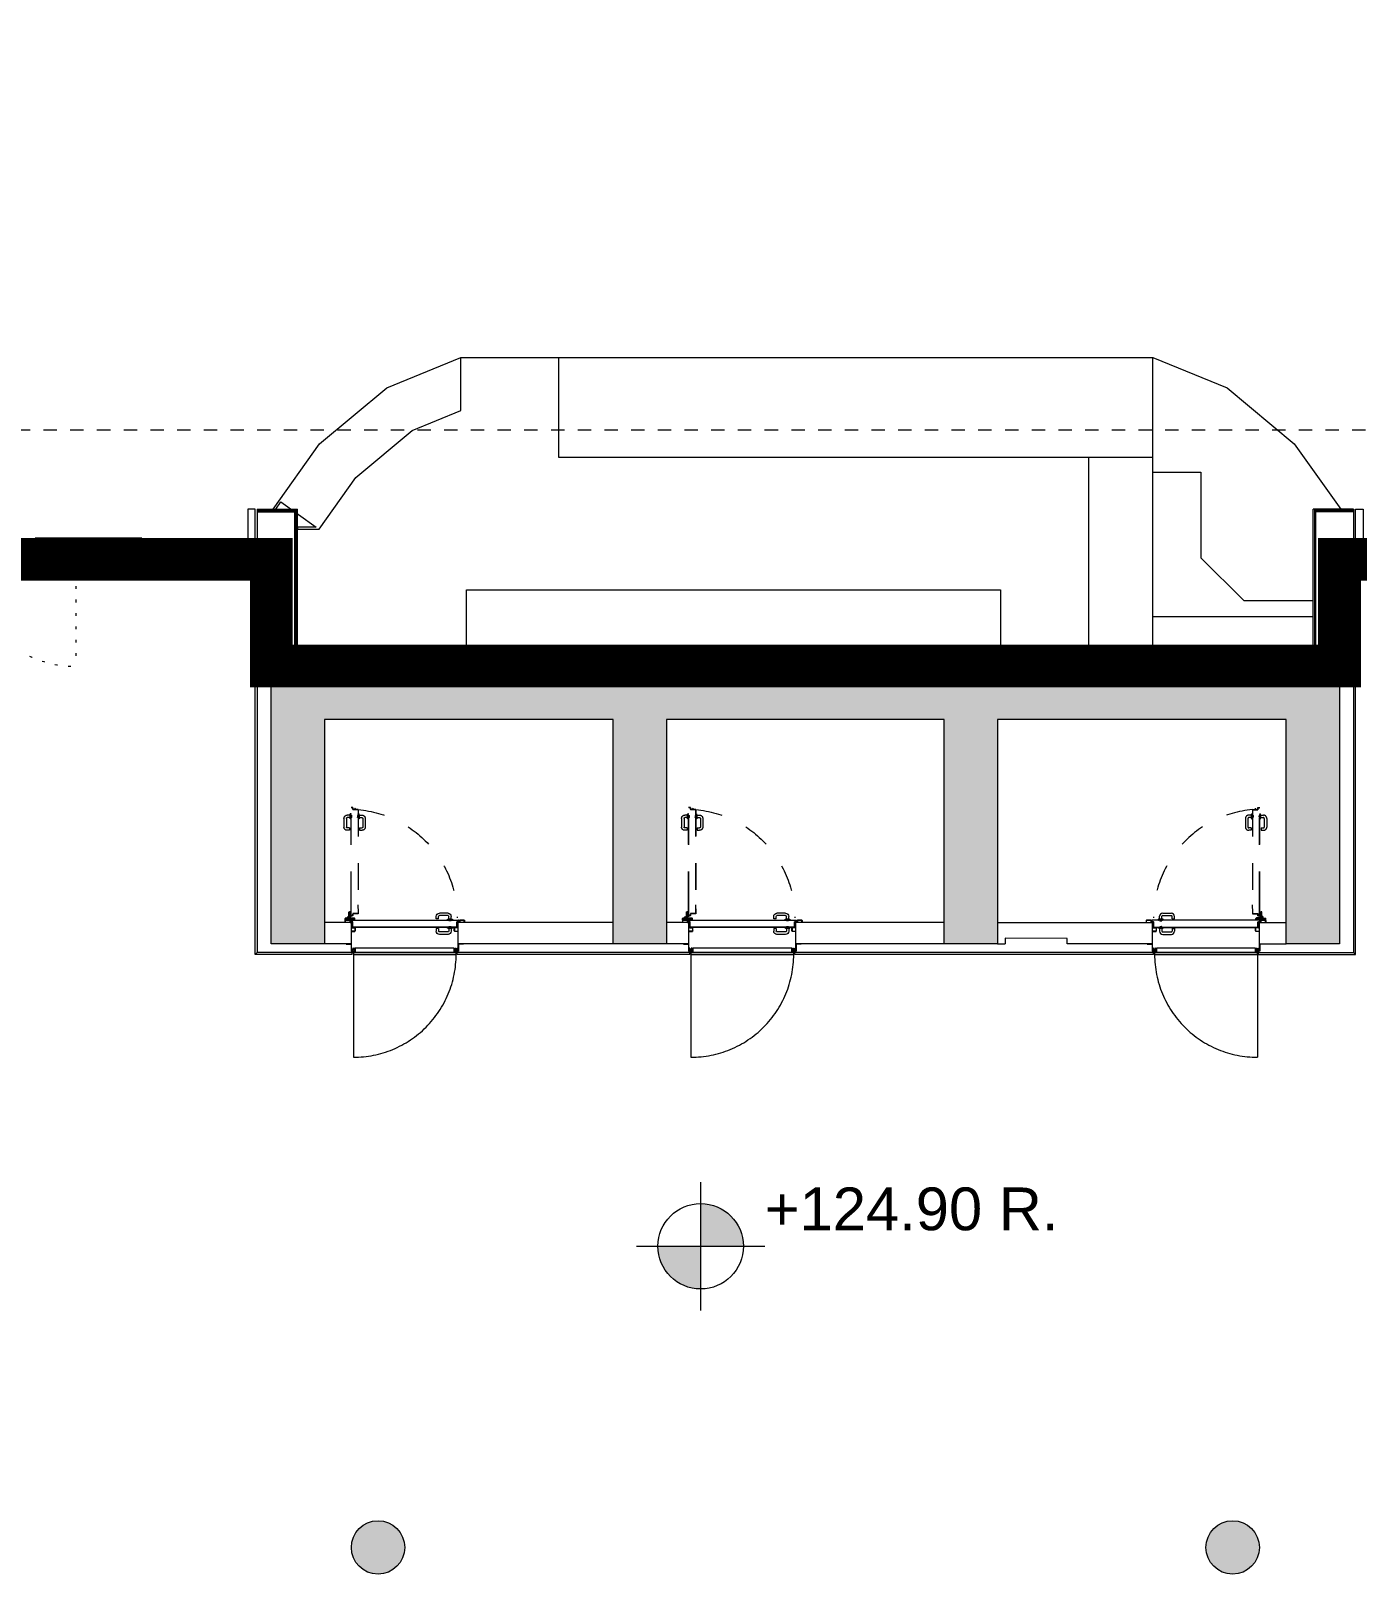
# Model space of a CAD drawing. Header units: centimetres. Extents: x 139057 to 200038, y 34824 to 80516.
# Drawn here: x 169862 to 171104, y 52303 to 53747 of the extents above; entities that cross this region are included whole.
import ezdxf

# ---------------------------------------------------------------- set-up
doc = ezdxf.new("R2010")
doc.units = ezdxf.units.CM
doc.header["$LTSCALE"] = 100
for name, pattern in [('HIDDEN', [0.5, 0.25, -0.25]), ('HIDDEN3', [0.25, 0.125, -0.125]), ('HIDDEN4', [0.125, 0.025, -0.1]), ('TRATTEGGIATA', [0.75, 0.5, -0.25]), ('TRATTO-PUNTO', [1, 0.5, -0.25, 0, -0.25])]:
    doc.linetypes.add(name, pattern=pattern)
doc.layers.get('0').update_dxf_attribs({"lineweight": 0})
for name, color, linetype, lineweight in [('410_STRUTTURE_001-AM_0', 7, 'Continuous', 0), ('430_TAVOLATI_001-AM_0', 3, 'Continuous', 0), ('437_RIVESTIMENTI_001-AM_0', 13, 'Continuous', 0), ('441_SERRAMENTI_001-AM_0', 1, 'Continuous', 0), ('446_TESTI_001-AM_0', 2, 'Continuous', 0), ('454_PROIEZIONI_001-AM_0', 61, 'Continuous', 0), ('461_LAYOUT_SCHEMATICO_001-AM_0', 11, 'Continuous', 0)]:
    doc.layers.add(name, color=color, linetype=linetype, lineweight=lineweight)
doc.layers.add('_s_09_Perimetro_proprietà', color=40, linetype='Continuous')
doc.styles.add('Arial', font='arial.ttf')

# ---------------------------------------------------------------- blocks, each defined once
blk = doc.blocks.new('COPRITESTA1C')
for p, q in [((0, 0), (0, -10)), ((0, 0), (21, 0)), ((21, 0), (21, -15)), ((-1, -10), (-1, -20)), ((-1, -10), (0, -10)), ((-1, -20), (16, -20))]:
    blk.add_line(p, q)
at = {"linetype": 'TRATTEGGIATA', "ltscale": 10}
for p, q in [((19.5, 0), (19.5, -15)), ((-1, -18.5), (16, -18.5))]:
    blk.add_line(p, q, dxfattribs=at)
blk.add_arc((16, -15), 3.5, 270, 0, dxfattribs=at)
blk.add_arc((16, -15), 5, 270, 0)
blk = doc.blocks.new('COPRITESTA2C')
for p, q in [((0, 0), (44, 0)), ((0, 0), (0, -10)), ((44, 0), (44, -15)), ((-1, -10), (-1, -20)), ((-1, -10), (0, -10)), ((-1, -20), (39, -20))]:
    blk.add_line(p, q)
at = {"linetype": 'TRATTEGGIATA', "ltscale": 10}
for p, q in [((42.5, 0), (42.5, -15)), ((-1, -18.5), (39, -18.5))]:
    blk.add_line(p, q, dxfattribs=at)
blk.add_arc((39, -15), 5, 270, 0)
blk.add_arc((39, -15), 3.5, 270, 0, dxfattribs=at)
blk = doc.blocks.new('M09.1af_100')
at = {"linetype": 'Continuous', "ltscale": 10}
for p, q in [((-12, 0), (6, 0)), ((5, 84), (33, 84)), ((5, 82), (5, 84)), ((33, 82), (5, 82)), ((5, 6), (5, 47)), ((7, 2), (5, 5)), ((6, 47), (6, 6)), ((7, 6), (8, 3)), ((8, 50), (33, 50)), ((33, 48), (8, 48)), ((59, 46), (12, 46)), ((12, 46), (12, -4)), ((59, 45), (13, 45)), ((13, 45), (13, -5)), ((35, 51), (35, 80)), ((36, 80), (36, 51)), ((988, 46), (48, 46)), ((987, 45), (49, 45)), ((964, 80), (964, 51)), ((965, 51), (965, 80)), ((995, 84), (967, 84)), ((967, 82), (995, 82)), ((967, 82), (995, 82)), ((992, 50), (967, 50)), ((967, 48), (992, 48)), ((987, 45), (987, -5)), ((988, 46), (988, -4)), ((993, 6), (992, 3)), ((993, 2), (995, 5)), ((994, 47), (994, 6)), ((1012, 0), (994, 0)), ((995, 82), (995, 84)), ((995, 6), (995, 47)), ((-59, -19), (-59, 0)), ((-57, 0), (-57, -19)), ((-56, -20), (-17, -20)), ((-17, -21), (-56, -21)), ((-15, -19), (-15, -3)), ((-14, -19), (-14, -3)), ((6, -2), (-12, -2)), ((-8, -3), (-8, -21)), ((-8, -21), (194, -21)), ((-7, -4), (-7, -21)), ((-7, -4), (8, -4)), ((-7, -21), (193, -21)), ((-5, -4), (-5, -20)), ((12, -4), (-5, -4)), ((-4, -20), (-5, -20)), ((-4, -5), (-4, -20)), ((13, -5), (-4, -5)), ((14, -62), (-2, -62)), ((14, -64), (-1, -64)), ((-1, -64), (-1, -64)), ((14, -64), (-1, -64)), ((8, -3), (8, -4)), ((159, -21), (1008, -21)), ((159, -21), (1007, -21)), ((1004, -5), (987, -5)), ((1005, -4), (988, -4)), ((992, -3), (1008, -3)), ((992, -4), (1007, -4)), ((994, -2), (1012, -2)), ((1004, -5), (1004, -20)), ((1005, -20), (1004, -20)), ((1005, -4), (1005, -20)), ((1007, -4), (1007, -21)), ((1008, -3), (1008, -21)), ((1014, -19), (1014, -3)), ((1015, -19), (1015, -3)), ((1056, -20), (1017, -20)), ((1017, -21), (1056, -21)), ((1059, 0), (1057, 0)), ((1057, 0), (1057, -19)), ((1059, -19), (1059, 0)), ((15, -1076), (-3, -1076)), ((14, -1075), (-2, -1075)), ((14, -1072), (-1, -1072)), ((-1, -1073), (-1, -1072)), ((14, -1073), (-1, -1073))]:
    blk.add_line(p, q, dxfattribs=at)
at = {"ltscale": 10}
for p, q in [((-1, 0), (0, 0)), ((-8, -3), (8, -3)), ((992, -3), (992, -4))]:
    blk.add_line(p, q, dxfattribs=at)
at = {"linetype": 'Continuous'}
for p, q in [((794, 58), (794, 82)), ((817, 58), (794, 58)), ((817, 58), (817, 82)), ((905, 112), (824, 112)), ((905, 88), (824, 88)), ((901, 46), (901, 52)), ((901, 46), (902, 46)), ((902, 46), (902, 52)), ((903, 54), (944, 54)), ((903, 53), (944, 53)), ((912, 56), (912, 82)), ((936, 47), (912, 47)), ((912, 47), (912, 46)), ((936, 46), (912, 46)), ((936, 45), (912, 45)), ((912, 45), (912, 44)), ((936, 44), (912, 44)), ((913, 55), (934, 55)), ((935, 44), (913, 44)), ((913, 44), (913, 43)), ((935, 43), (913, 43)), ((934, 55), (914, 55)), ((933, 42), (914, 42)), ((914, 42), (914, 40)), ((932, 40), (915, 40)), ((916, 55), (916, 42)), ((932, 55), (932, 42)), ((933, 42), (933, 40)), ((935, 56), (935, 82)), ((935, 44), (935, 43)), ((936, 47), (936, 46)), ((936, 45), (936, 44)), ((945, 46), (945, 52)), ((945, 46), (946, 46)), ((946, 46), (946, 52)), ((988, 27), (998, 17)), ((988, 27), (988, 27)), ((988, 17), (999, 17)), ((988, 14), (999, 14)), ((999, 17), (999, 14)), ((-24, -44), (-26, -44)), ((-25, -45), (-25, -42)), ((-25, -45), (-25, -42)), ((817, -34), (794, -34)), ((794, -34), (794, -57)), ((817, -34), (817, -57)), ((905, -64), (824, -64)), ((905, -87), (824, -87)), ((901, -21), (901, -28)), ((901, -21), (902, -21)), ((902, -21), (902, -28)), ((903, -29), (944, -29)), ((903, -30), (944, -30)), ((936, -20), (912, -20)), ((912, -21), (912, -20)), ((936, -21), (912, -21)), ((936, -22), (912, -22)), ((912, -23), (912, -22)), ((936, -23), (912, -23)), ((912, -32), (912, -57)), ((935, -19), (913, -19)), ((913, -20), (913, -19)), ((935, -20), (913, -20)), ((913, -31), (934, -31)), ((914, -19), (914, -16)), ((933, -19), (914, -19)), ((934, -31), (914, -31)), ((932, -15), (915, -15)), ((916, -31), (916, -19)), ((932, -31), (932, -19)), ((933, -19), (933, -16)), ((935, -20), (935, -19)), ((935, -32), (935, -57)), ((936, -21), (936, -20)), ((936, -23), (936, -22)), ((945, -21), (945, -28)), ((946, -21), (945, -21)), ((946, -21), (946, -28)), ((35, -1067), (32, -1067))]:
    blk.add_line(p, q, dxfattribs=at)
at = {"linetype": 'TRATTO-PUNTO'}
for p, q in [((924, 36), (924, 56)), ((924, -31), (924, -11))]:
    blk.add_line(p, q, dxfattribs=at)
for p, q in [((987, 42), (987, -1)), ((-37, -22), (-55, -22)), ((-55, -25), (-55, -22)), ((-37, -25), (-55, -25)), ((-37, -25), (-53, -25)), ((-53, -25), (-53, -28)), ((-38, -28), (-53, -28)), ((-36, -32), (-38, -28)), ((-33, -32), (-36, -26)), ((-34, -31), (-36, -26)), ((-34, -31), (-36, -26)), ((-30, -31), (-33, -24)), ((-20, -31), (-16, -24)), ((-17, -32), (-14, -26)), ((-17, -34), (-14, -26)), ((-17, -32), (-14, -26)), ((-15, -36), (-11, -28)), ((-13, -22), (30, -22)), ((-13, -25), (28, -25)), ((-13, -25), (30, -25)), ((-11, -28), (28, -28)), ((28, -25), (28, -28)), ((30, -25), (30, -22))]:
    blk.add_line(p, q)
at = {"linetype": 'HIDDEN', "ltscale": 10}
for p, q in [((-17, -53), (-10, -57)), ((-15, -51), (-7, -55)), ((-14, -51), (-7, -55)), ((-13, -52), (-7, -55)), ((-12, -49), (-6, -52)), ((-10, -57), (-10, -97)), ((-7, -97), (-10, -97)), ((-7, -56), (-7, -97)), ((-6, -56), (-6, -99)), ((-6, -99), (-3, -99)), ((-3, -56), (-3, -99)), ((-3, -61), (-3, -262)), ((15, -61), (-3, -61)), ((-2, -62), (-2, -262)), ((14, -62), (14, -76)), ((14, -82), (14, -64)), ((14, -81), (14, -64)), ((15, -76), (14, -76)), ((64, -81), (14, -81)), ((63, -82), (14, -82)), ((15, -61), (15, -76)), ((63, -128), (63, -82)), ((63, -1055), (63, -117)), ((64, -127), (64, -81)), ((64, -1056), (64, -117)), ((64, -130), (64, -165)), ((-3, -228), (-3, -1076)), ((-2, -227), (-2, -1075)), ((-16, -862), (-39, -862)), ((-16, -885), (-16, -862)), ((77, -885), (77, -862)), ((77, -862), (100, -862)), ((-69, -974), (-69, -892)), ((-46, -974), (-46, -892)), ((-16, -885), (-39, -885)), ((-13, -981), (-39, -981)), ((-13, -1004), (-39, -1004)), ((-13, -992), (7, -992)), ((-12, -972), (-12, -1013)), ((-12, -1002), (-12, -982)), ((-12, -982), (-12, -1003)), ((-12, -984), (0, -984)), ((-12, -1000), (0, -1000)), ((-11, -972), (-11, -1013)), ((-3, -970), (-10, -970)), ((-3, -971), (-10, -971)), ((5, -992), (-10, -992)), ((4, -992), (-10, -992)), ((-4, -1004), (-4, -980)), ((-4, -980), (-3, -980)), ((-4, -1004), (-3, -1004)), ((-3, -970), (-3, -971)), ((-3, -1004), (-3, -980)), ((-3, -1004), (-3, -980)), ((-3, -980), (-2, -980)), ((-3, -1004), (-2, -1004)), ((-2, -1004), (-2, -980)), ((-1, -1003), (-1, -981)), ((-1, -981), (0, -981)), ((-1, -1003), (0, -1003)), ((0, -1003), (0, -981)), ((0, -1002), (0, -983)), ((0, -983), (2, -983)), ((0, -1002), (2, -1002)), ((3, -1001), (3, -984)), ((54, -992), (74, -992)), ((57, -992), (72, -992)), ((57, -992), (72, -992)), ((58, -1001), (58, -984)), ((61, -983), (59, -983)), ((61, -1002), (59, -1002)), ((61, -1003), (61, -981)), ((62, -981), (61, -981)), ((61, -1002), (61, -983)), ((74, -984), (61, -984)), ((74, -1000), (61, -1000)), ((62, -1003), (61, -1003)), ((62, -1003), (62, -981)), ((63, -1004), (63, -980)), ((64, -980), (63, -980)), ((64, -1004), (63, -1004)), ((64, -970), (71, -970)), ((64, -970), (64, -971)), ((64, -971), (71, -971)), ((64, -1004), (64, -980)), ((64, -1004), (64, -980)), ((65, -980), (64, -980)), ((65, -1004), (64, -1004)), ((65, -1004), (65, -980)), ((72, -972), (72, -1013)), ((73, -972), (73, -1013)), ((73, -1002), (73, -982)), ((74, -982), (74, -1003)), ((75, -981), (100, -981)), ((75, -1004), (100, -1004)), ((77, -885), (100, -885)), ((107, -974), (107, -892)), ((130, -974), (130, -892)), ((-3, -1013), (-10, -1013)), ((-3, -1015), (-10, -1015)), ((-3, -1013), (-3, -1015)), ((14, -1072), (14, -1055)), ((63, -1055), (14, -1055)), ((14, -1073), (14, -1056)), ((64, -1056), (14, -1056)), ((14, -1061), (14, -1075)), ((15, -1061), (14, -1061)), ((15, -1061), (15, -1076)), ((61, -1055), (18, -1055)), ((50, -1056), (26, -1056)), ((26, -1056), (26, -1056)), ((32, -1056), (32, -1067)), ((35, -1056), (35, -1067)), ((46, -1057), (35, -1067)), ((46, -1056), (46, -1057)), ((50, -1056), (50, -1056)), ((50, -1056), (50, -1056)), ((64, -1013), (71, -1013)), ((64, -1013), (64, -1015)), ((64, -1015), (71, -1015))]:
    blk.add_line(p, q, dxfattribs=at)
for radius in [9, 7.25, 7.5]:
    blk.add_circle((-25, -44), radius)
at = {"linetype": 'Continuous', "ltscale": 10}
for centre, radius, start, end in [((8, 47), 3, 90, 180), ((8, 6), 3, 180, 215), ((8, 47), 1.5, 90, 180), ((8, 6), 1.5, 180, 215), ((6, 1), 3, 270, 35), ((6, 1), 1.5, 270, 35), ((33, 80), 3, 360, 90), ((33, 80), 1.5, 0, 90), ((33, 51), 1.5, 270, 360), ((33, 51), 3, 270, 0), ((967, 80), 3, 90, 180), ((967, 51), 3, 180, 270), ((967, 80), 1.5, 90, 180), ((967, 51), 1.5, 180, 270), ((994, 1), 3, 145, 270), ((992, 47), 3, 0, 90), ((992, 47), 1.5, 0, 90), ((992, 6), 1.5, 325, 0), ((994, 1), 1.5, 145, 270), ((992, 6), 3, 325, 0), ((-56, -19), 3, 180, 270), ((-56, -19), 1.5, 180, 270), ((-17, -19), 3, 270, 0), ((-17, -19), 1.5, 270, 0), ((-12, -3), 3, 90, 180), ((-12, -3), 1.5, 90, 180), ((1012, -3), 3, 0, 90), ((1012, -3), 1.5, 0, 90), ((1017, -19), 3, 180, 270), ((1017, -19), 1.5, 180, 270), ((1056, -19), 1.5, 270, 0), ((1056, -19), 3, 270, 360)]:
    blk.add_arc(centre, radius, start, end, dxfattribs=at)
at = {"linetype": 'Continuous'}
for centre, radius, start, end in [((824, 82), 30, 90, 180), ((824, 82), 7, 90, 180), ((903, 52), 2, 90, 180), ((903, 52), 0.8, 90, 180), ((905, 82), 30, 0, 90), ((905, 82), 7, 0, 90), ((913, 56), 1, 180, 270), ((915, 40), 1, 180, 270), ((932, 40), 1, 270, 0), ((934, 56), 1, 270, 0), ((944, 52), 2, 0, 90), ((944, 52), 0.8, 0, 90), ((824, -57), 30, 180, 270), ((824, -57), 7, 180, 270), ((903, -28), 2, 180, 270), ((903, -28), 0.8, 180, 270), ((905, -57), 30, 270, 0), ((905, -57), 7, 270, 0), ((913, -32), 1, 90, 180), ((915, -16), 1, 90, 180), ((932, -16), 1, 0, 90), ((934, -32), 1, 0, 90), ((944, -28), 0.8, 270, 0), ((944, -28), 2, 270, 0)]:
    blk.add_arc(centre, radius, start, end, dxfattribs=at)
for centre, radius, start, end in [((-37, -26), 4, 25.7983, 90), ((-37, -26), 1, 25.7983, 90), ((-37, -26), 0.8, 25.7983, 90), ((-25, -44), 12.5, 156.6025, 108.12), ((-44, -35), 8, 336.6025, 25.7983), ((-44, -35), 11, 336.6025, 25.7983), ((-25, -44), 9.5, 156.6025, 108.12), ((-29, -31), 4, 205.7983, 288.12), ((-29, -31), 1, 205.7983, 288.12), ((-21, -31), 1, 251.88, 334.2017), ((-21, -31), 4, 318.9946, 334.2017), ((-13, -26), 4, 90, 154.2017), ((-12, -48), 4, 228.9946, 244.2017), ((-13, -26), 1, 90, 154.2017), ((-13, -26), 0.8, 90, 154.2017), ((-12, -48), 1, 161.88, 244.2017)]:
    blk.add_arc(centre, radius, start, end)
at = {"linetype": 'HIDDEN', "ltscale": 10}
for centre, radius, start, end in [((-7, -56), 1, 0, 64.2017), ((-7, -56), 0.8, 0, 64.2017), ((-7, -56), 4, 0, 64.2017), ((-25, -44), 1016, 275.0246, 0), ((-39, -892), 30, 90, 180), ((100, -892), 30, 0, 90), ((-39, -974), 30, 180, 270), ((-39, -892), 7, 90, 180), ((-39, -974), 7, 180, 270), ((-13, -982), 1, 0, 90), ((-13, -1003), 1, 270, 0), ((-10, -972), 2, 90, 180), ((-10, -972), 0.8, 90, 180), ((2, -984), 1, 0, 90), ((2, -1001), 1, 270, 0), ((59, -984), 1, 90, 180), ((59, -1001), 1, 180, 270), ((71, -972), 2, 0, 90), ((71, -972), 0.8, 0, 90), ((75, -982), 1, 90, 180), ((75, -1003), 1, 180, 270), ((100, -892), 7, 0, 90), ((100, -974), 30, 270, 0), ((100, -974), 7, 270, 0), ((-10, -1013), 2, 180, 270), ((-10, -1013), 0.8, 180, 270), ((71, -1013), 0.8, 270, 0), ((71, -1013), 2, 270, 0)]:
    blk.add_arc(centre, radius, start, end, dxfattribs=at)
at = {"linetype": 'Continuous', "ltscale": 10, "xscale": -1}
blk.add_blockref('COPRITESTA1C', (-38, -21), dxfattribs=at)
at = {"linetype": 'HIDDEN', "ltscale": 10, "rotation": 270}
blk.add_blockref('COPRITESTA2C', (-3, -56), dxfattribs=at)
at = {"linetype": 'Continuous', "ltscale": 10}
blk.add_blockref('COPRITESTA2C', (-12, -22), dxfattribs=at)

msp = doc.modelspace()

# ---------------------------------------------------------------- hatches: boundary and pattern name
at = {"layer": '410_STRUTTURE_001-AM_0'}
msp.add_hatch(color=256, dxfattribs=at).paths.add_polyline_path([(170087.2, 52892.8), (170087.2, 53152.8), (171087.2, 53152.8), (171087.2, 52892.8), (171037.2, 52892.8), (171037.2, 53102.8), (170767.2, 53102.8), (170767.2, 52892.8), (170717.2, 52892.8), (170717.2, 53102.8), (170457.2, 53102.8), (170457.2, 52892.8), (170407.2, 52892.8), (170407.2, 53102.8), (170137.2, 53102.8), (170137.2, 52892.8)])
h = msp.add_hatch(color=256, dxfattribs=at)
edge = h.paths.add_edge_path()
edge.add_arc((170187.2, 52327.8), 25, 0, 360)
h = msp.add_hatch(color=256, dxfattribs=at)
edge = h.paths.add_edge_path()
edge.add_arc((170987.2, 52327.8), 25, 0, 360)
at = {"layer": '446_TESTI_001-AM_0'}
h = msp.add_hatch(color=256, dxfattribs=at)
h.paths.add_polyline_path([(170529.2, 52609.7, 0.414214), (170489.2, 52649.7), (170489.2, 52609.7)])
h.paths.add_polyline_path([(170449.2, 52609.7, 0.414214), (170489.2, 52569.7), (170489.2, 52609.7)])

# ---------------------------------------------------------------- linework, layer by layer
at = {"layer": '410_STRUTTURE_001-AM_0', "elevation": 0}
msp.add_lwpolyline([(170087.2, 52892.8), (170087.2, 53152.8), (171087.2, 53152.8), (171087.2, 52892.8), (171037.2, 52892.8), (171037.2, 53102.8), (170767.2, 53102.8), (170767.2, 52892.8), (170717.2, 52892.8), (170717.2, 53102.8), (170457.2, 53102.8), (170457.2, 52892.8), (170407.2, 52892.8), (170407.2, 53102.8), (170137.2, 53102.8), (170137.2, 52892.8)], close=True, dxfattribs=at)
at = {"layer": '410_STRUTTURE_001-AM_0'}
for centre in [(170187.2, 52327.8, 0), (170987.2, 52327.8, 0)]:
    msp.add_circle(centre, 25, dxfattribs=at)
at = {"layer": '430_TAVOLATI_001-AM_0'}
for p, q in [((170087.2, 53260.4, 0), (170087.2, 53152.8, 0)), ((170087.2, 53260.4, 0), (170087.2, 53152.8, 0)), ((170087.2, 53260.4, 0), (170102.2, 53260.4, 0)), ((170102.2, 53152.8, 0), (170102.2, 53260.4, 0)), ((171072.2, 53260.4, 0), (171072.2, 53152.8, 0)), ((171087.2, 53260.4, 0), (171072.2, 53260.4, 0)), ((171072.2, 53152.8, 0), (171072.2, 53260.4, 0)), ((171087.2, 53152.8, 0), (171087.2, 53260.4, 0)), ((171087.2, 53152.8, 0), (171087.2, 53260.4, 0)), ((171087.2, 53260.4, 0), (171087.2, 53152.8, 0)), ((171087.2, 53260.4, 0), (171087.2, 53152.8, 0)), ((170162.2, 52912.8, 0), (170137.2, 52912.8, 0)), ((170162.2, 52892.8, 0), (170162.2, 52912.8, 0)), ((170407.2, 52912.8, 0), (170262.2, 52912.8, 0)), ((170262.2, 52892.8, 0), (170262.2, 52912.8, 0)), ((170478.2, 52912.8, 0), (170457.2, 52912.8, 0)), ((170478.2, 52892.8, 0), (170478.2, 52912.8, 0)), ((170578.2, 52892.8, 0), (170578.2, 52912.8, 0)), ((170717.2, 52912.8, 0), (170578.2, 52912.8, 0)), ((170767.2, 52912.8, 0), (170912.2, 52912.8, 0)), ((170912.2, 52892.8, 0), (170912.2, 52912.8, 0)), ((171012.2, 52912.8, 0), (171037.2, 52912.8, 0)), ((171012.2, 52892.8, 0), (171012.2, 52912.8, 0)), ((170162.2, 52892.8, 0), (170137.2, 52892.8, 0)), ((170407.2, 52892.8, 0), (170262.2, 52892.8, 0)), ((170478.2, 52892.8, 0), (170457.2, 52892.8, 0)), ((170717.2, 52892.8, 0), (170578.2, 52892.8, 0)), ((170767.2, 52892.8, 0), (170774.2, 52892.8, 0)), ((171012.2, 52892.8, 0), (171037.2, 52892.8, 0))]:
    msp.add_line(p, q, dxfattribs=at)
at = {"layer": '430_TAVOLATI_001-AM_0', "elevation": 0}
msp.add_lwpolyline([(170912.2, 52892.8), (170832.4, 52892.8), (170832.4, 52897.9), (170774.3, 52898), (170774.2, 52892.8)], dxfattribs=at)
at = {"layer": '437_RIVESTIMENTI_001-AM_0'}
for p, q in [((170074, 53299.7, 0), (170111.7, 53299.7, 0)), ((170074, 53298.4, 0), (170110.5, 53298.4, 0)), ((170074, 53297.2, 0), (170109.2, 53297.2, 0)), ((170109.2, 53166.9, 0), (170109.2, 53298.4, 0)), ((170110.5, 53168.1, 0), (170110.5, 53299.7, 0)), ((170111.7, 53169.4, 0), (170111.7, 53299.7, 0)), ((171100.4, 53299.7, 0), (171062.7, 53299.7, 0)), ((171062.7, 53169.4, 0), (171062.7, 53299.7, 0)), ((171064, 53168.1, 0), (171064, 53299.7, 0)), ((171100.4, 53298.4, 0), (171064, 53298.4, 0)), ((171065.2, 53166.9, 0), (171065.2, 53298.4, 0)), ((171100.4, 53297.2, 0), (171065.2, 53297.2, 0)), ((170072.2, 52882.8, 0), (170072.2, 53245.4, 0)), ((171102.2, 52882.8, 0), (171102.2, 53245.4, 0)), ((171065.2, 53166.9, 0), (170109.2, 53166.9, 0)), ((171064, 53168.1, 0), (170110.5, 53168.1, 0)), ((171062.7, 53169.4, 0), (170111.7, 53169.4, 0)), ((170072.2, 52882.8, 0), (170074, 52884.6, 0)), ((170163.1, 52884.6, 0), (170074, 52884.6, 0)), ((170163.1, 52882.8, 0), (170163.1, 52884.6, 0)), ((170260.3, 52882.8, 0), (170260.3, 52884.6, 0)), ((170261.3, 52882.8, 0), (170261.3, 52884.6, 0)), ((170479.1, 52882.8, 0), (170479.1, 52884.6, 0)), ((170577.3, 52882.8, 0), (170577.3, 52884.6, 0)), ((170913.1, 52882.8, 0), (170913.1, 52884.6, 0)), ((170913.1, 52882.8, 0), (170913.1, 52884.6, 0)), ((171011.3, 52882.8, 0), (171011.3, 52884.6, 0)), ((171102.2, 52882.8, 0), (171100.4, 52884.6, 0))]:
    msp.add_line(p, q, dxfattribs=at)
at = {"layer": '437_RIVESTIMENTI_001-AM_0', "elevation": 0}
for points in [[(170163.1, 52882.8), (170072.2, 52882.8), (170072.2, 53299.7)], [(170074, 53299.7), (170074, 52884.6)], [(171011.3, 52882.8), (171102.2, 52882.8), (171102.2, 53299.7)], [(171100.4, 53299.7), (171100.4, 52884.6)], [(170479.1, 52884.6), (170261.3, 52884.6)], [(170479.1, 52882.8), (170261.3, 52882.8)], [(170913.1, 52884.6), (170577.3, 52884.6)], [(170913.1, 52882.8), (170577.3, 52882.8)], [(171011.3, 52884.6), (171100.4, 52884.6)], [(171011.3, 52882.8), (171102.2, 52882.8)]]:
    msp.add_lwpolyline(points, dxfattribs=at)
for points in [[(170164.1, 52884.6), (170164.1, 52882.8), (170260.3, 52882.8), (170260.3, 52884.6)], [(170480.1, 52884.6), (170480.1, 52882.8), (170576.3, 52882.8), (170576.3, 52884.6)], [(170914.1, 52884.6), (170914.1, 52882.8), (171010.3, 52882.8), (171010.3, 52884.6)]]:
    msp.add_lwpolyline(points, close=True, dxfattribs=at)
at = {"layer": '437_RIVESTIMENTI_001-AM_0', "linetype": 'HIDDEN', "ltscale": 10, "elevation": 0}
for points in [[(170164.1, 52882.8), (170164.1, 52786.6, 0.414214), (170260.3, 52882.8)], [(170480.1, 52882.8), (170480.1, 52786.6, 0.414214), (170576.3, 52882.8)], [(171010.3, 52882.8), (171010.3, 52786.6, -0.414214), (170914.1, 52882.8)]]:
    msp.add_lwpolyline(points, format="xyb", dxfattribs=at)
at = {"layer": '441_SERRAMENTI_001-AM_0', "linetype": 'HIDDEN4'}
for p, q in [((169704.2, 53260.4, 0), (169904.2, 53260.4, 0)), ((169904.2, 53252.4, 0), (169904.2, 53152.4, 0))]:
    msp.add_line(p, q, dxfattribs=at)
at = {"layer": '441_SERRAMENTI_001-AM_0'}
for p, q in [((169866.2, 53268.4, 0), (169958.2, 53268.4, 0)), ((170065.2, 53260.4, 0), (169912.2, 53260.4, 0))]:
    msp.add_line(p, q, dxfattribs=at)
at = {"layer": '441_SERRAMENTI_001-AM_0', "elevation": 0}
for points in [[(170070.7, 53299.7), (170065.2, 53299.7), (170065.2, 53252.4), (170072.2, 53252.4), (170072.2, 53299.7), (170065.2, 53299.7)], [(171103.7, 53299.7), (171109.3, 53299.7), (171109.3, 53252.4), (171102.2, 53252.4), (171102.2, 53299.7), (171109.3, 53299.7)], [(169966.2, 53272.4), (169866.2, 53272.4), (169866.2, 53264.4)], [(170069.2, 53252.4), (169904.2, 53252.4), (169904.2, 53260.4), (169912.2, 53260.4), (169912.2, 53252.4)], [(169958.2, 53264.4), (169958.2, 53272.4)], [(169966.2, 53272.4), (169966.2, 53264.4)], [(170164.2, 52888.8), (170164.2, 52887.4), (170163.1, 52887.4), (170163.1, 52884.6), (170163.9, 52884.6), (170163.9, 52886), (170164.1, 52886), (170164.1, 52886.4), (170164.8, 52886.4), (170164.8, 52886), (170165.1, 52886), (170165.1, 52888.8), (170164.2, 52888.8)], [(170260.2, 52888.8), (170260.2, 52887.4), (170261.3, 52887.4), (170261.3, 52884.6), (170260.4, 52884.6), (170260.4, 52886), (170260.3, 52886), (170260.3, 52886.4), (170259.6, 52886.4), (170259.6, 52886), (170259.3, 52886), (170259.3, 52888.8), (170260.2, 52888.8)], [(170480.2, 52888.8), (170480.2, 52887.4), (170479.1, 52887.4), (170479.1, 52884.6), (170480, 52884.6), (170480, 52886), (170480.1, 52886), (170480.1, 52886.4), (170480.8, 52886.4), (170480.8, 52886), (170481.1, 52886), (170481.1, 52888.8), (170480.2, 52888.8)], [(170576.2, 52888.8), (170576.2, 52887.4), (170577.3, 52887.4), (170577.3, 52884.6), (170576.4, 52884.6), (170576.4, 52886), (170576.3, 52886), (170576.3, 52886.4), (170575.6, 52886.4), (170575.6, 52886), (170575.3, 52886), (170575.3, 52888.8), (170576.2, 52888.8)], [(170914.2, 52888.8), (170914.2, 52887.4), (170913.1, 52887.4), (170913.1, 52884.6), (170913.9, 52884.6), (170913.9, 52886), (170914.1, 52886), (170914.1, 52886.4), (170914.8, 52886.4), (170914.8, 52886), (170915.1, 52886), (170915.1, 52888.8), (170914.2, 52888.8)], [(171010.2, 52888.8), (171010.2, 52887.4), (171011.3, 52887.4), (171011.3, 52884.6), (171010.4, 52884.6), (171010.4, 52886), (171010.3, 52886), (171010.3, 52886.4), (171009.6, 52886.4), (171009.6, 52886), (171009.3, 52886), (171009.3, 52888.8), (171010.2, 52888.8)]]:
    msp.add_lwpolyline(points, dxfattribs=at)
for points in [[(170157.2, 52892.8), (170157.2, 52892.5), (170161.9, 52892.5), (170161.9, 52885.8), (170163.1, 52885.8), (170163.1, 52888.8), (170162.8, 52888.8), (170162.8, 52886.1), (170162.2, 52886.1), (170162.2, 52892.8)], [(170260.1, 52884.8), (170260.1, 52885.6), (170258.5, 52885.6), (170258.5, 52888.6), (170165.9, 52888.6), (170165.9, 52885.6), (170164.3, 52885.6), (170164.3, 52884.8)], [(170267.2, 52892.8), (170267.2, 52892.5), (170262.5, 52892.5), (170262.5, 52885.8), (170261.3, 52885.8), (170261.3, 52888.8), (170261.6, 52888.8), (170261.6, 52886.1), (170262.2, 52886.1), (170262.2, 52892.8)], [(170473.2, 52892.8), (170473.2, 52892.5), (170477.9, 52892.5), (170477.9, 52885.8), (170479.1, 52885.8), (170479.1, 52888.8), (170478.8, 52888.8), (170478.8, 52886.1), (170478.2, 52886.1), (170478.2, 52892.8)], [(170576.1, 52884.8), (170576.1, 52885.6), (170574.5, 52885.6), (170574.5, 52888.6), (170481.9, 52888.6), (170481.9, 52885.6), (170480.3, 52885.6), (170480.3, 52884.8)], [(170583.2, 52892.8), (170583.2, 52892.5), (170578.5, 52892.5), (170578.5, 52885.8), (170577.3, 52885.8), (170577.3, 52888.8), (170577.6, 52888.8), (170577.6, 52886.1), (170578.2, 52886.1), (170578.2, 52892.8)], [(170907.2, 52892.8), (170907.2, 52892.5), (170911.9, 52892.5), (170911.9, 52885.8), (170913.1, 52885.8), (170913.1, 52888.8), (170912.8, 52888.8), (170912.8, 52886.1), (170912.2, 52886.1), (170912.2, 52892.8)], [(171010.1, 52884.8), (171010.1, 52885.6), (171008.5, 52885.6), (171008.5, 52888.6), (170915.9, 52888.6), (170915.9, 52885.6), (170914.3, 52885.6), (170914.3, 52884.8)], [(171017.2, 52892.8), (171017.2, 52892.5), (171012.5, 52892.5), (171012.5, 52885.8), (171011.3, 52885.8), (171011.3, 52888.8), (171011.6, 52888.8), (171011.6, 52886.1), (171012.2, 52886.1), (171012.2, 52892.8)]]:
    msp.add_lwpolyline(points, close=True, dxfattribs=at)
at = {"layer": '441_SERRAMENTI_001-AM_0', "linetype": 'HIDDEN4'}
msp.add_arc((169904.2, 53252.4, 0), 100, 180, 270, dxfattribs=at)
at = {"layer": '446_TESTI_001-AM_0'}
for p, q in [((170489.2, 52669.7, 0), (170489.2, 52549.7, 0)), ((170429.2, 52609.7, 0), (170549.2, 52609.7, 0))]:
    msp.add_line(p, q, dxfattribs=at)
msp.add_circle((170489.2, 52609.7, 0), 40, dxfattribs=at)
at = {"layer": '454_PROIEZIONI_001-AM_0', "linetype": 'HIDDEN3', "elevation": 0}
msp.add_lwpolyline([(168505.5, 53373.4), (168505.5, 53884.4), (173299.2, 53884.4), (173299.2, 53258.4), (172727.5, 53258.4, 0.530564), (171736.6, 53373.4), (169439.8, 53373.4, 0.463019), (168535.5, 53373.4), (168505.5, 53373.4)], format="xyb", dxfattribs=at)
at = {"layer": '461_LAYOUT_SCHEMATICO_001-AM_0', "elevation": 0}
for points in [[(170089, 53299.7), (170132.4, 53360.9), (170195.4, 53413.3), (170264.8, 53441.7), (170912.5, 53441.7), (170981.9, 53413.3), (171044.9, 53360.9), (171088.3, 53299.7)], [(170089, 53299.7), (170091.4, 53299.7), (170096.2, 53306.4), (170129.3, 53282.9), (170111.7, 53282.9), (170111.7, 53280.9), (170132.1, 53280.9), (170166.5, 53329.4), (170219.2, 53373.3), (170264.8, 53392), (170264.8, 53441.7)], [(170356, 53441.7), (170356, 53348.2), (170912.5, 53348.2)], [(170852.3, 53348.2), (170852.3, 53169.2), (170912.5, 53169.2), (170912.5, 53441.7)], [(170912.5, 53334.2), (170957.5, 53334.2), (170957.5, 53254.2), (170997.5, 53214.2), (171062.7, 53214.2)], [(170912.5, 53199.2), (171062.7, 53199.2)], [(171062.7, 53169.4), (171062.7, 53169.4), (170912.5, 53169.4)]]:
    msp.add_lwpolyline(points, dxfattribs=at)
msp.add_lwpolyline([(170270, 53224.2), (170770, 53224.2), (170770, 53169.2), (170270, 53169.2)], close=True, dxfattribs=at)
at = {"layer": '_s_09_Perimetro_proprietà', "linetype": 'TRATTO-PUNTO', "ltscale": 200, "const_width": 40, "elevation": 0}
msp.add_lwpolyline([(173420.2, 53137.6), (172795.6, 53137.6), (172795.6, 53110.5), (172788, 53110.5), (172791.4, 53103.5), (172768.6, 53094.9), (172700.5, 53237.5), (172605.5, 53363.5), (172485.5, 53465.9), (172343, 53533.1), (172187.3, 53556.6), (172031.6, 53533.1), (171889.1, 53465.9), (171769.1, 53363.6), (171674.1, 53237.5), (171649.3, 53252.6), (171087.2, 53252.6), (171087.2, 53152.8), (170087.2, 53152.8), (170087.2, 53252.6), (169525.6, 53252.6)], dxfattribs=at)

# ---------------------------------------------------------------- block references
at = {"layer": '441_SERRAMENTI_001-AM_0', "yscale": 0.1, "zscale": 0.1}
for p, xscale, rotation in [((170162.2, 52912.8, 0), -0.1, 179.9983275996735), ((170478.2, 52912.8, 0), -0.1, 179.9983275996735), ((171012.2, 52912.8, 0), 0.1, 179.9983275362449)]:
    msp.add_blockref('M09.1af_100', p, dxfattribs=dict(at, xscale=xscale, rotation=rotation))

# ---------------------------------------------------------------- texts
at = {"layer": '446_TESTI_001-AM_0', "style": 'Arial'}
msp.add_text('+124.90 R.', height=40, dxfattribs=at).set_placement((170549.2, 52624.7, 0))

doc.saveas('drawing.dxf')
